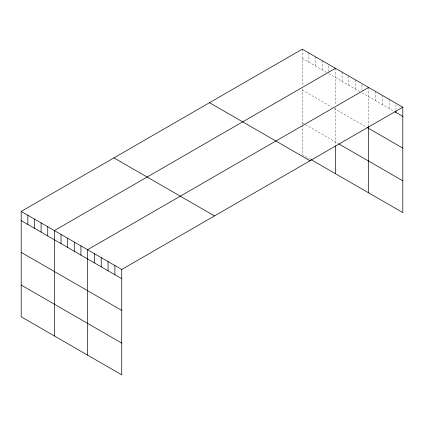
<?xml version="1.0" encoding="UTF-8"?>
<svg xmlns="http://www.w3.org/2000/svg" width="424" height="424" viewBox="0 0 424 424"><rect width="100%" height="100%" fill="white"/><g stroke="black" fill="none" stroke-linecap="round" stroke-linejoin="round"><path stroke-width="0.32" stroke-dasharray="2.12 1.59" d="M302.264 58.348L326.591 72.398M359.769 91.552L328.807 73.675L328.807 71.704M361.979 92.83L393.684 111.13M302.264 90.089L332.125 107.33M334.335 108.608L366.405 127.121M302.264 122.79L338.204 143.54M310.559 159.318L302.264 154.532L302.264 125.435M395.963 104.564L395.963 110.478M389.126 99.306L389.126 108.502M382.289 95.358L382.289 104.553M375.452 91.409L375.452 100.605M368.615 87.466L368.615 125.753M361.979 84.948L361.979 90.201M355.349 79.802L355.349 88.998M348.714 75.97L348.714 85.166M342.078 72.138L342.078 81.334M335.442 68.312L335.442 105.279M335.442 107.924L335.442 145.252M328.807 65.794L328.807 71.047M322.171 60.648L322.171 69.843M315.536 56.816L315.536 66.011M308.9 52.984L308.9 62.18M302.264 49.152L302.264 86.12M302.264 88.764L302.264 124.773"/><path stroke-width="0.64" d="M21.2 211.422L121.736 269.468L121.736 374.848L21.2 316.802L21.2 211.422L302.264 49.152L402.8 107.198L402.8 212.578L311.11 159.641M335.442 68.312L54.378 230.582L54.378 335.956M368.615 87.466L87.556 249.736L87.556 355.111M121.736 269.468L402.8 107.198M394.824 111.788L402.8 116.393M366.956 127.439L402.8 148.135M338.76 143.863L402.8 180.836M209.514 102.703L310.05 160.749M113.95 157.876L214.486 215.922M21.2 220.618L121.736 278.663M21.2 252.359L121.736 310.405M21.2 285.061L121.736 343.106M395.963 111.136L395.963 112.445M368.615 126.416L368.615 192.841M335.442 145.914L335.442 173.686M114.899 265.525L114.899 274.715M108.062 261.576L108.062 270.772M101.23 257.628L101.23 266.823M94.393 253.679L94.393 262.875M80.92 245.904L80.92 255.1M74.285 242.072L74.285 251.268M67.649 238.24L67.649 247.436M61.014 234.408L61.014 243.604M47.742 226.75L47.742 235.945M41.107 222.918L41.107 232.114M34.471 219.086L34.471 228.282M27.836 215.254L27.836 224.45"/></g></svg>
